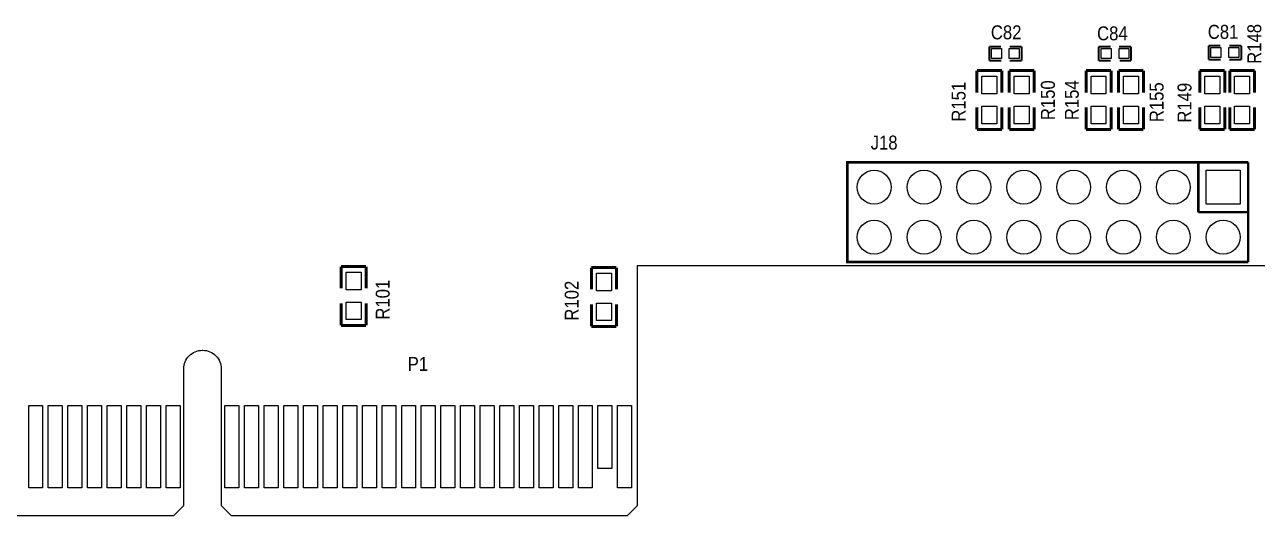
# Model space of a CAD drawing. Extents: x -1 to 188, y -4 to 106.
# Drawn here: x 48.1 to 110.9, y -4.5 to 20.5 of the extents above; entities that cross this region are included whole.
import ezdxf
from ezdxf.enums import TextEntityAlignment as Align

# ---------------------------------------------------------------- set-up
doc = ezdxf.new("R2010")
doc.units = 0
for name, color, linetype in [('BG_OUTLINE', 3, 'CONTINUOUS'), ('PG_SILKSCREEN_TOP', 6, 'CONTINUOUS'), ('PIN_TOP', 7, 'CONTINUOUS'), ('RD_SILKSCREEN_TOP', 8, 'CONTINUOUS')]:
    doc.layers.add(name, color=color, linetype=linetype)

msp = doc.modelspace()

# ---------------------------------------------------------------- linework, layer by layer
at = {"layer": 'BG_OUTLINE'}
msp.add_lwpolyline([(45.5168, -4.4958), (55.6895, -4.4958), (56.1975, -3.9878), (56.1975, 2.9718, -0.414214), (57.1373, 3.9116), (57.1627, 3.9116, -0.414214), (58.1025, 2.9718), (58.1025, -3.9878), (58.6105, -4.4958), (78.7908, -4.4958), (79.2988, -3.9878), (79.2988, 8.2296), (165.1, 8.2296)], format="xyb", dxfattribs=at)
at = {"layer": 'PG_SILKSCREEN_TOP'}
for points, const_width in [([(108.4072, 18.7198), (108.4072, 19.431)], 0.1016), ([(108.4072, 19.431), (108.9914, 19.431)], 0.1016), ([(110.0582, 19.431), (109.4486, 19.431)], 0.1016), ([(110.0582, 18.7198), (110.0582, 19.431)], 0.1016), ([(97.2312, 18.669), (97.2312, 19.3802)], 0.1016), ([(97.2312, 19.3802), (97.8154, 19.3802)], 0.1016), ([(98.8822, 19.3802), (98.2726, 19.3802)], 0.1016), ([(98.8822, 18.669), (98.8822, 19.3802)], 0.1016), ([(102.7938, 19.3802), (103.4034, 19.3802)], 0.1016), ([(102.7938, 19.3802), (102.7938, 18.669)], 0.1016), ([(103.8352, 19.3802), (104.4448, 19.3802)], 0.1016), ([(104.4448, 19.3802), (104.4448, 18.669)], 0.1016), ([(96.647, 18.161), (96.5962, 18.161)], 0.1524), ([(96.5962, 18.161), (96.5962, 17.0434)], 0.1524), ([(97.8154, 18.161), (96.647, 18.161)], 0.1524), ([(97.8408, 18.669), (97.2312, 18.669)], 0.1016), ([(97.8662, 18.161), (97.8154, 18.161)], 0.1524), ([(97.8662, 17.0434), (97.8662, 18.161)], 0.1524), ([(98.298, 18.161), (98.2472, 18.161)], 0.1524), ([(98.2472, 18.161), (98.2472, 17.0434)], 0.1524), ([(98.8822, 18.669), (98.2726, 18.669)], 0.1016), ([(99.4664, 18.161), (98.298, 18.161)], 0.1524), ([(99.5172, 18.161), (99.4664, 18.161)], 0.1524), ([(99.5172, 17.0434), (99.5172, 18.161)], 0.1524), ([(102.2096, 18.161), (102.1588, 18.161)], 0.1524), ([(102.1588, 18.161), (102.1588, 17.0434)], 0.1524), ([(103.378, 18.161), (102.2096, 18.161)], 0.1524), ([(102.7938, 18.669), (103.4034, 18.669)], 0.1016), ([(103.4288, 18.161), (103.378, 18.161)], 0.1524), ([(103.4288, 17.0434), (103.4288, 18.161)], 0.1524), ([(103.8606, 18.161), (103.8098, 18.161)], 0.1524), ([(103.8098, 18.161), (103.8098, 17.0434)], 0.1524), ([(105.029, 18.161), (103.8606, 18.161)], 0.1524), ([(104.4448, 18.669), (103.8606, 18.669)], 0.1016), ([(105.0798, 18.161), (105.029, 18.161)], 0.1524), ([(105.0798, 17.0434), (105.0798, 18.161)], 0.1524), ([(108.0008, 18.161), (107.95, 18.161)], 0.1524), ([(107.95, 18.161), (107.95, 17.0434)], 0.1524), ([(109.1692, 18.161), (108.0008, 18.161)], 0.1524), ([(109.0168, 18.7198), (108.4072, 18.7198)], 0.1016), ([(109.22, 18.161), (109.1692, 18.161)], 0.1524), ([(109.22, 17.0434), (109.22, 18.161)], 0.1524), ([(110.0582, 18.7198), (109.4486, 18.7198)], 0.1016), ([(109.5248, 18.161), (109.474, 18.161)], 0.1524), ([(109.474, 18.161), (109.474, 17.0434)], 0.1524), ([(110.6932, 18.161), (109.5248, 18.161)], 0.1524), ([(110.744, 18.161), (110.6932, 18.161)], 0.1524), ([(110.744, 17.0434), (110.744, 18.161)], 0.1524), ([(96.5962, 15.1638), (96.5962, 16.2814)], 0.1524), ([(97.8662, 16.2814), (97.8662, 15.1638)], 0.1524), ([(98.2472, 15.1638), (98.2472, 16.2814)], 0.1524), ([(99.5172, 16.2814), (99.5172, 15.1638)], 0.1524), ([(102.1588, 15.1638), (102.1588, 16.2814)], 0.1524), ([(103.4288, 16.2814), (103.4288, 15.1638)], 0.1524), ([(103.8098, 15.1638), (103.8098, 16.2814)], 0.1524), ([(105.0798, 16.2814), (105.0798, 15.1638)], 0.1524), ([(107.95, 15.1638), (107.95, 16.2814)], 0.1524), ([(109.22, 16.2814), (109.22, 15.1638)], 0.1524), ([(109.474, 15.1638), (109.474, 16.2814)], 0.1524), ([(110.744, 16.2814), (110.744, 15.1638)], 0.1524), ([(96.647, 15.1638), (96.5962, 15.1638)], 0.1524), ([(97.8154, 15.1638), (96.647, 15.1638)], 0.1524), ([(97.8662, 15.1638), (97.8154, 15.1638)], 0.1524), ([(98.298, 15.1638), (98.2472, 15.1638)], 0.1524), ([(99.4664, 15.1638), (98.298, 15.1638)], 0.1524), ([(99.5172, 15.1638), (99.4664, 15.1638)], 0.1524), ([(102.2096, 15.1638), (102.1588, 15.1638)], 0.1524), ([(103.378, 15.1638), (102.2096, 15.1638)], 0.1524), ([(103.4288, 15.1638), (103.378, 15.1638)], 0.1524), ([(103.8606, 15.1638), (103.8098, 15.1638)], 0.1524), ([(105.029, 15.1638), (103.8606, 15.1638)], 0.1524), ([(105.0798, 15.1638), (105.029, 15.1638)], 0.1524), ([(108.0008, 15.1638), (107.95, 15.1638)], 0.1524), ([(109.1692, 15.1638), (108.0008, 15.1638)], 0.1524), ([(109.22, 15.1638), (109.1692, 15.1638)], 0.1524), ([(109.5248, 15.1638), (109.474, 15.1638)], 0.1524), ([(110.6932, 15.1638), (109.5248, 15.1638)], 0.1524), ([(110.744, 15.1638), (110.6932, 15.1638)], 0.1524), ([(110.4138, 8.4074), (89.9922, 8.4074), (89.9922, 13.4874), (110.4138, 13.4874)], 0.127), ([(107.8738, 13.4874), (107.8738, 10.9474)], 0.127), ([(110.4138, 8.4074), (110.4138, 13.4874)], 0.127), ([(107.8738, 10.9474), (110.4138, 10.9474)], 0.127), ([(64.2112, 7.0612), (64.2112, 8.1788)], 0.1524), ([(64.2112, 8.1788), (64.262, 8.1788)], 0.1524), ([(64.262, 8.1788), (65.4304, 8.1788)], 0.1524), ([(65.4304, 8.1788), (65.4812, 8.1788)], 0.1524), ([(65.4812, 8.1788), (65.4812, 7.0612)], 0.1524), ([(76.962, 7.0104), (76.962, 8.128)], 0.1524), ([(76.962, 8.128), (77.0128, 8.128)], 0.1524), ([(77.0128, 8.128), (78.1812, 8.128)], 0.1524), ([(78.1812, 8.128), (78.232, 8.128)], 0.1524), ([(78.232, 8.128), (78.232, 7.0104)], 0.1524), ([(64.2112, 6.2992), (64.2112, 5.1816)], 0.1524), ([(65.4812, 5.1816), (65.4812, 6.2992)], 0.1524), ([(76.962, 6.2484), (76.962, 5.1308)], 0.1524), ([(78.232, 5.1308), (78.232, 6.2484)], 0.1524), ([(64.2112, 5.1816), (64.262, 5.1816)], 0.1524), ([(64.262, 5.1816), (65.4304, 5.1816)], 0.1524), ([(65.4304, 5.1816), (65.4812, 5.1816)], 0.1524), ([(76.962, 5.1308), (77.0128, 5.1308)], 0.1524), ([(77.0128, 5.1308), (78.1812, 5.1308)], 0.1524), ([(78.1812, 5.1308), (78.232, 5.1308)], 0.1524)]:
    msp.add_lwpolyline(points, dxfattribs=dict(at, const_width=const_width))
at = {"layer": 'PIN_TOP'}
for points in [[(97.8408, 19.2786), (97.8408, 18.7706), (97.3328, 18.7706), (97.3328, 19.2786)], [(98.7552, 19.2786), (98.7552, 18.7706), (98.2472, 18.7706), (98.2472, 19.2786)], [(102.9208, 18.7706), (102.9208, 19.2786), (103.4288, 19.2786), (103.4288, 18.7706)], [(103.8352, 18.7706), (103.8352, 19.2786), (104.3432, 19.2786), (104.3432, 18.7706)], [(109.0168, 19.3294), (109.0168, 18.8214), (108.5088, 18.8214), (108.5088, 19.3294)], [(109.9312, 19.3294), (109.9312, 18.8214), (109.4232, 18.8214), (109.4232, 19.3294)], [(97.6086, 16.9799), (96.8466, 16.9799), (96.8466, 17.8689), (97.6086, 17.8689)], [(99.2596, 16.9799), (98.4976, 16.9799), (98.4976, 17.8689), (99.2596, 17.8689)], [(103.1712, 16.9799), (102.4092, 16.9799), (102.4092, 17.8689), (103.1712, 17.8689)], [(104.8222, 16.9799), (104.0602, 16.9799), (104.0602, 17.8689), (104.8222, 17.8689)], [(108.9624, 16.9799), (108.2004, 16.9799), (108.2004, 17.8689), (108.9624, 17.8689)], [(110.4864, 16.9799), (109.7244, 16.9799), (109.7244, 17.8689), (110.4864, 17.8689)], [(97.6086, 15.4559), (96.8466, 15.4559), (96.8466, 16.3449), (97.6086, 16.3449)], [(99.2596, 15.4559), (98.4976, 15.4559), (98.4976, 16.3449), (99.2596, 16.3449)], [(103.1712, 15.4559), (102.4092, 15.4559), (102.4092, 16.3449), (103.1712, 16.3449)], [(104.8222, 15.4559), (104.0602, 15.4559), (104.0602, 16.3449), (104.8222, 16.3449)], [(108.9624, 15.4559), (108.2004, 15.4559), (108.2004, 16.3449), (108.9624, 16.3449)], [(110.4864, 15.4559), (109.7244, 15.4559), (109.7244, 16.3449), (110.4864, 16.3449)], [(110.0074, 13.081), (110.0074, 11.3538), (108.2802, 11.3538), (108.2802, 13.081)], [(64.4688, 7.8867), (65.2308, 7.8867), (65.2308, 6.9977), (64.4688, 6.9977)], [(77.2196, 7.8359), (77.9816, 7.8359), (77.9816, 6.9469), (77.2196, 6.9469)], [(64.4688, 6.3627), (65.2308, 6.3627), (65.2308, 5.4737), (64.4688, 5.4737)], [(77.2196, 6.3119), (77.9816, 6.3119), (77.9816, 5.4229), (77.2196, 5.4229)], [(48.2943, -3.0988), (48.2943, 1.0922), (49.0055, 1.0922), (49.0055, -3.0988)], [(49.2943, -3.0988), (49.2943, 1.0922), (50.0055, 1.0922), (50.0055, -3.0988)], [(50.2943, -3.0988), (50.2943, 1.0922), (51.0055, 1.0922), (51.0055, -3.0988)], [(51.2943, -3.0988), (51.2943, 1.0922), (52.0055, 1.0922), (52.0055, -3.0988)], [(52.2943, -3.0988), (52.2943, 1.0922), (53.0055, 1.0922), (53.0055, -3.0988)], [(53.2943, -3.0988), (53.2943, 1.0922), (54.0055, 1.0922), (54.0055, -3.0988)], [(54.2943, -3.0988), (54.2943, 1.0922), (55.0055, 1.0922), (55.0055, -3.0988)], [(55.2943, -3.0988), (55.2943, 1.0922), (56.0055, 1.0922), (56.0055, -3.0988)], [(58.2943, -3.0988), (58.2943, 1.0922), (59.0055, 1.0922), (59.0055, -3.0988)], [(59.2943, -3.0988), (59.2943, 1.0922), (60.0055, 1.0922), (60.0055, -3.0988)], [(60.2943, -3.0988), (60.2943, 1.0922), (61.0055, 1.0922), (61.0055, -3.0988)], [(61.2943, -3.0988), (61.2943, 1.0922), (62.0055, 1.0922), (62.0055, -3.0988)], [(62.2943, -3.0988), (62.2943, 1.0922), (63.0055, 1.0922), (63.0055, -3.0988)], [(63.2943, -3.0988), (63.2943, 1.0922), (64.0055, 1.0922), (64.0055, -3.0988)], [(64.2943, -3.0988), (64.2943, 1.0922), (65.0055, 1.0922), (65.0055, -3.0988)], [(65.2943, -3.0988), (65.2943, 1.0922), (66.0055, 1.0922), (66.0055, -3.0988)], [(66.2943, -3.0988), (66.2943, 1.0922), (67.0055, 1.0922), (67.0055, -3.0988)], [(67.2943, -3.0988), (67.2943, 1.0922), (68.0055, 1.0922), (68.0055, -3.0988)], [(68.2943, -3.0988), (68.2943, 1.0922), (69.0055, 1.0922), (69.0055, -3.0988)], [(69.2943, -3.0988), (69.2943, 1.0922), (70.0055, 1.0922), (70.0055, -3.0988)], [(70.2943, -3.0988), (70.2943, 1.0922), (71.0055, 1.0922), (71.0055, -3.0988)], [(71.2942, -3.0988), (71.2942, 1.0922), (72.0054, 1.0922), (72.0054, -3.0988)], [(72.2942, -3.0988), (72.2942, 1.0922), (73.0054, 1.0922), (73.0054, -3.0988)], [(73.2942, -3.0988), (73.2942, 1.0922), (74.0054, 1.0922), (74.0054, -3.0988)], [(74.2942, -3.0988), (74.2942, 1.0922), (75.0054, 1.0922), (75.0054, -3.0988)], [(75.2942, -3.0988), (75.2942, 1.0922), (76.0054, 1.0922), (76.0054, -3.0988)], [(76.2942, -3.0988), (76.2942, 1.0922), (77.0054, 1.0922), (77.0054, -3.0988)], [(77.2942, -2.1082), (77.2942, 1.0922), (78.0054, 1.0922), (78.0054, -2.1082)], [(78.2942, -3.0988), (78.2942, 1.0922), (79.0054, 1.0922), (79.0054, -3.0988)]]:
    msp.add_lwpolyline(points, close=True, dxfattribs=at)
for centre in [(91.3638, 12.2174), (93.9038, 12.2174), (96.4438, 12.2174), (98.9838, 12.2174), (101.5238, 12.2174), (104.0638, 12.2174), (106.6038, 12.2174), (91.3638, 9.6774), (93.9038, 9.6774), (96.4438, 9.6774), (98.9838, 9.6774), (101.5238, 9.6774), (104.0638, 9.6774), (106.6038, 9.6774), (109.1438, 9.6774)]:
    msp.add_circle(centre, 0.8636, dxfattribs=at)

# ---------------------------------------------------------------- texts
at = {"layer": 'RD_SILKSCREEN_TOP', "width": 0.892857}
for s, p in [('C82', (97.3074, 19.7528)), ('C84', (102.7176, 19.7018)), ('C81', (108.3564, 19.778)), ('J18', (91.186, 14.1392))]:
    msp.add_text(s, height=0.7112, dxfattribs=at).set_placement(p)
for s, p in [('R148', (111.0828, 18.5039)), ('R150', (100.5672, 15.6337)), ('R154', (101.7864, 15.6337)), ('R151', (96.0206, 15.5575)), ('R155', (106.1044, 15.5321)), ('R149', (107.5268, 15.5067)), ('R101', (66.6834, 5.4737)), ('R102', (76.31, 5.4229))]:
    msp.add_text(s, height=0.7112, rotation=90, dxfattribs=at).set_placement(p)
msp.add_text('P1', height=0.7112, dxfattribs=at).set_placement((68.1228, 2.8618), align=Align.CENTER)

doc.saveas('drawing.dxf')
